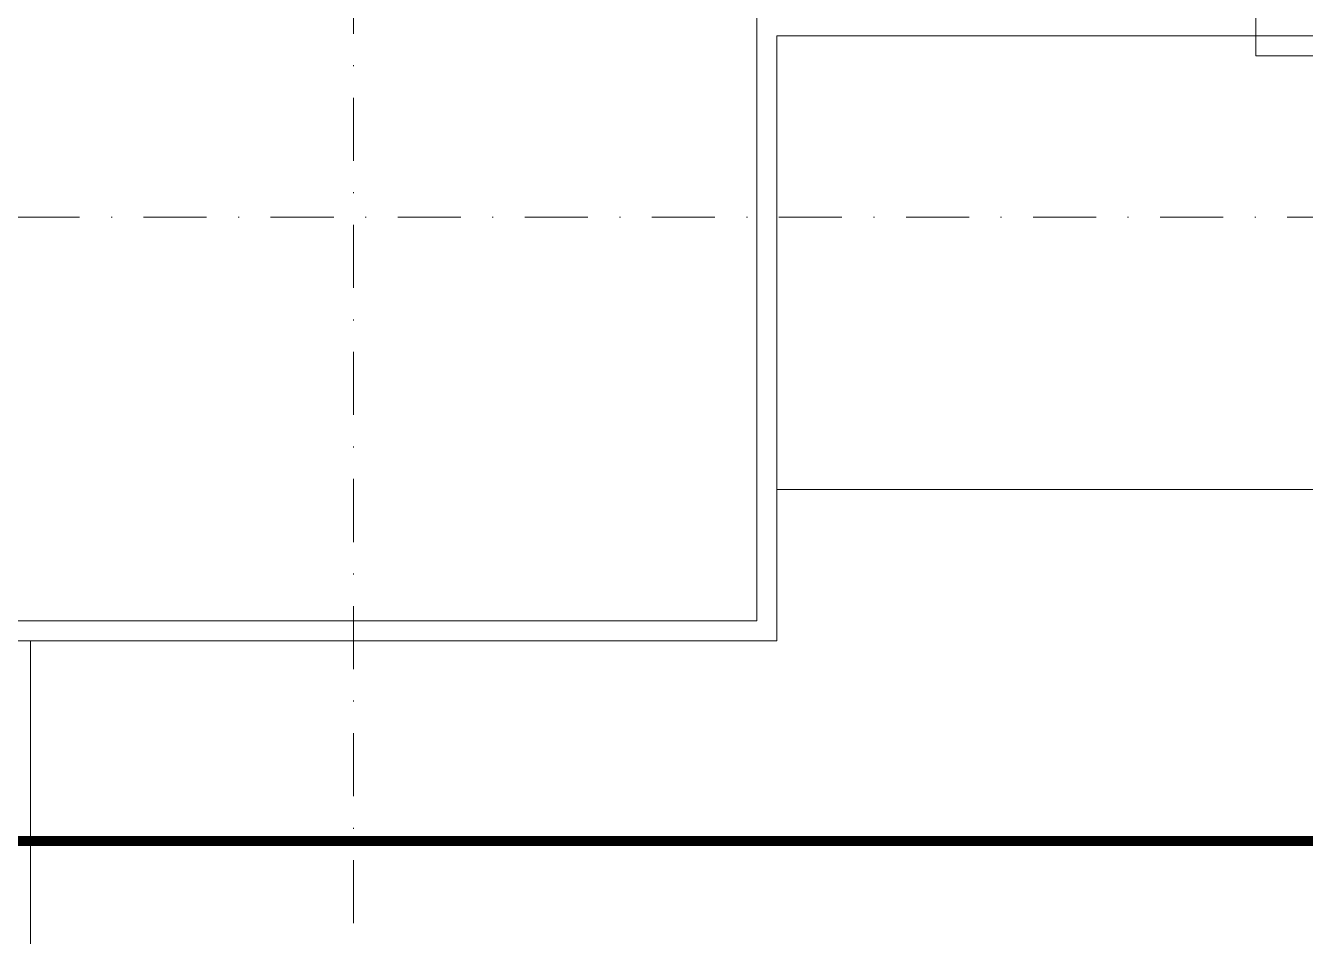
# Model space of a CAD drawing. Extents: x -2598 to 23780, y 0 to 8114.
# Drawn here: x 9235 to 9361.9, y 2713.7 to 2804 of the extents above; entities that cross this region are included whole.
import ezdxf

# ---------------------------------------------------------------- set-up
doc = ezdxf.new("R2010")
doc.units = 0
doc.header["$LTSCALE"] = 25
doc.header["$MEASUREMENT"] = 0
doc.linetypes.add('DASHDOT2', pattern=[0.5, 0.25, -0.125, 0, -0.125])
doc.linetypes.add('HIDDEN2', pattern=[4.7625, 3.175, -1.5875])
doc.layers.get('0').update_dxf_attribs({"color": 9, "lineweight": 9})
for name, color, linetype, lineweight in [('01', 9, 'Continuous', 9), ('05', 9, 'Continuous', 9), ('06D', 9, 'Continuous', 9), ('11', 9, 'Continuous', 9), ('14', 9, 'Continuous', 9), ('21', 9, 'Continuous', 9), ('24', 9, 'DASHDOT2', 9), ('35', 9, 'Continuous', 9)]:
    doc.layers.add(name, color=color, linetype=linetype, lineweight=lineweight)

# ---------------------------------------------------------------- blocks, each defined once
blk = doc.blocks.new('Group-41-1')
for p, q in [((384804.5645, 69162.035), (384804.5645, 69161.585)), ((384805.1779, 69162.035), (384804.5645, 69162.035)), ((384805.1779, 69161.585), (384805.1779, 69162.035)), ((384804.5645, 69161.585), (384805.1779, 69161.585))]:
    blk.add_line(p, q)
at = {"flags": 128}
blk.add_lwpolyline([(384804.5645, 69162.035), (384805.1779, 69162.035), (384805.1779, 69161.585), (384804.5645, 69161.585)], close=True, dxfattribs=at)
blk = doc.blocks.new('Group-42-1')
at = {"layer": '05', "color": 7}
blk.add_blockref('Group-41-1', (0, 0), dxfattribs=at)
blk = doc.blocks.new('fsdfsfsfsfd')
at = {"layer": '06D', "elevation": 0}
blk.add_lwpolyline([(52591.75, -74474.98), (52589.75, -74474.98), (52589.75, -74595.98), (52591.75, -74595.98)], dxfattribs=at)
blk = doc.blocks.new('p-kolon_80x80')
blk.add_lwpolyline([(-40, -40), (40, -40), (40, 40), (-40, 40)], close=True)

msp = doc.modelspace()

# ---------------------------------------------------------------- linework, layer by layer
at = {"layer": '11'}
msp.add_lwpolyline([(9235.5, 2447), (9225.5, 2447), (9225.5, 2743), (9235.5, 2743)], close=True, dxfattribs=at)
at = {"layer": '14'}
msp.add_lwpolyline([(9103, 2819.3), (9103, 2803), (9225.5, 2803), (9225.5, 2743), (9309.5, 2743), (9309.5, 2803), (9357, 2803), (9357, 2819.3)], dxfattribs=at)
at = {"layer": '21', "linetype": 'HIDDEN2', "ltscale": 0.1, "const_width": 1}
msp.add_lwpolyline([(9216.72, 2881.81), (9956.44, 2881.81), (9956.44, 2723.15), (9216.72, 2723.15)], close=True, dxfattribs=at)
at = {"layer": '24'}
for points in [[(9267.5, 195), (9267.5, 4035)], [(6827.5, 2785), (11027.5, 2785)]]:
    msp.add_lwpolyline(points, dxfattribs=at)
at = {"layer": '35'}
msp.add_lwpolyline([(9235.5, 2743), (9235.5, 2447), (9309.5, 2447), (9309.5, 2363), (9925.5, 2363), (9925.5, 2447), (9990.5, 2447), (9990.5, 2743), (9925.5, 2743), (9925.5, 2803), (9309.5, 2803), (9309.5, 2743)], close=True, dxfattribs=at)

# ---------------------------------------------------------------- block references
at = {"rotation": 90}
msp.add_blockref('fsdfsfsfsfd', (-65117.98, -49788.75), dxfattribs=at)
at = {"layer": '01'}
msp.add_blockref('p-kolon_80x80', (9267.5, 2785), dxfattribs=at)
at = {"layer": '05', "color": 7, "xscale": 100, "yscale": 100, "zscale": 100, "rotation": 180}
msp.add_blockref('Group-42-1', (38489827.29, 6918961.5), dxfattribs=at)

doc.saveas('drawing.dxf')
